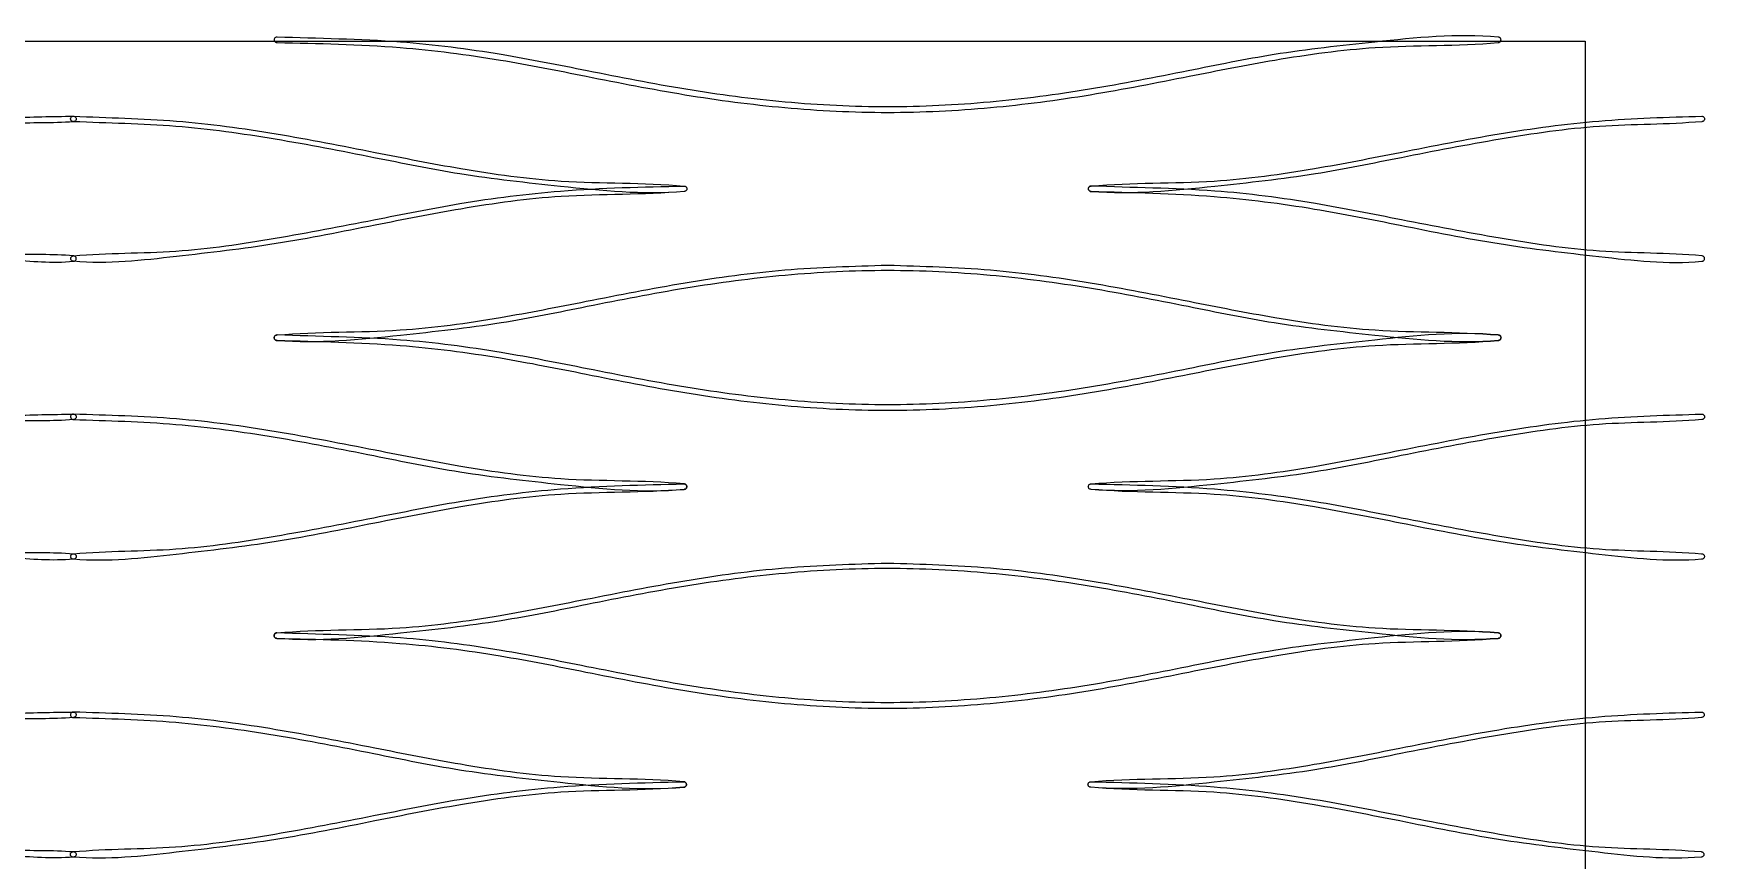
# Model space of a CAD drawing. Extents: x 63.6 to 147.6, y 158.4 to 204.5.
# Drawn here: x 126.11 to 147.65, y 193.85 to 204.51 of the extents above; entities that cross this region are included whole.
import ezdxf

# ---------------------------------------------------------------- set-up
doc = ezdxf.new("R2010")
doc.units = 0
doc.layers.add('Layer_1', color=7, linetype='CONTINUOUS')

msp = doc.modelspace()

# ---------------------------------------------------------------- linework, layer by layer
at = {"layer": 'Layer_1', "color": 7}
for points in [[(129.24175, 204.460533), (129.24175, 204.460533)], [(126.617987, 203.440785), (126.617987, 203.440785)], [(126.621825, 203.440785), (126.621825, 203.440785)], [(147.611011, 203.440785), (147.611011, 203.440785)], [(134.4932, 202.541202), (134.4932, 202.541202)], [(139.736347, 202.541202), (139.736347, 202.541202)], [(137.115863, 201.521454), (137.115863, 201.521454)], [(129.24175, 200.621317), (129.24175, 200.621317)], [(126.617987, 199.601569), (126.617987, 199.601569)], [(126.621825, 199.601569), (126.621825, 199.601569)], [(147.610457, 199.601569), (147.610457, 199.601569)], [(134.491535, 198.701986), (134.491535, 198.701986)], [(139.739105, 198.701986), (139.739105, 198.701986)], [(137.114226, 197.681688), (137.114226, 197.681688)], [(129.24065, 196.782104), (129.24065, 196.782104)], [(126.615785, 195.762356), (126.615785, 195.762356)], [(126.620188, 195.762356), (126.620188, 195.762356)], [(147.606049, 195.762356), (147.606049, 195.762356)], [(134.487669, 194.862773), (134.487669, 194.862773)], [(139.734694, 194.862773), (139.734694, 194.862773)]]:
    msp.add_lwpolyline(points, close=True, dxfattribs=at)
at = {"layer": 'Layer_1', "color": 1}
msp.add_lwpolyline([(64.286669, 204.408296), (146.107912, 204.408296), (146.107912, 158.365541), (64.286669, 158.365541), (64.286669, 204.408296)], close=True, dxfattribs=at)
at = {"layer": 'Layer_1', "color": 7}
for points, knots in [([(129.24175, 204.460533), (129.235579, 204.459263), (129.22342, 204.456761), (129.210607, 204.44208), (129.206491, 204.423481), (129.212369, 204.405362), (129.226529, 204.391976), (129.238873, 204.39065), (129.245137, 204.389977)], [0, 0, 0, 0, 0.018464, 0.036381, 0.054845, 0.073309, 0.091225, 0.109689, 0.109689, 0.109689, 0.109689]), ([(129.245137, 204.389977), (129.774611, 204.378704), (130.73855, 204.358182), (132.068414, 204.188261), (133.285603, 203.944376), (134.501574, 203.704426), (135.7985, 203.533846), (137.116011, 203.468392), (138.433665, 203.533916), (139.730927, 203.70421), (140.947292, 203.94514), (142.164214, 204.185446), (143.495374, 204.371773), (144.458816, 204.342803), (144.99975, 204.391084), (145.010737, 204.397536), (145.018919, 204.407081), (145.023264, 204.418952), (145.023264, 204.431558), (145.018919, 204.443429), (145.010737, 204.452974), (144.99975, 204.459425), (144.456822, 204.508015), (143.489703, 204.406377), (142.153936, 204.262832), (140.935347, 204.012845), (139.720592, 203.774884), (138.427933, 203.604221), (137.116056, 203.539045), (135.804412, 203.604314), (134.512271, 203.774439), (133.298024, 204.014494), (132.079013, 204.257546), (130.744626, 204.432002), (129.775687, 204.440139), (129.244009, 204.460576), (129.242879, 204.460576), (129.242127, 204.460547), (129.24175, 204.460533)], [0, 0, 0, 0, 1.587781, 2.890649, 4.014948, 5.311832, 6.608138, 7.935692, 9.263441, 10.560147, 11.857527, 12.981757, 14.284416, 15.871922, 15.884345, 15.896587, 15.909009, 15.921432, 15.933674, 15.946096, 15.958519, 15.970761, 15.983183, 17.576635, 18.884442, 20.011408, 21.305873, 22.59792, 23.919405, 25.240562, 26.531937, 27.825759, 28.952943, 30.261221, 31.855088, 31.856218, 31.857347, 31.858476, 31.858476, 31.858476, 31.858476]), ([(126.621825, 203.440785), (126.3485, 203.436973), (125.805222, 203.429397), (125.000702, 203.367987), (123.960373, 203.236668), (122.636879, 202.950802), (120.82486, 202.586692), (119.499391, 202.607889), (118.738599, 202.540095), (118.727612, 202.533643), (118.71943, 202.524098), (118.715085, 202.512226), (118.715085, 202.499621), (118.71943, 202.48775), (118.727612, 202.478205), (118.738599, 202.471753), (119.502247, 202.403521), (120.832293, 202.56428), (122.647969, 202.870283), (123.971093, 203.169696), (125.007725, 203.295365), (125.809555, 203.36827), (126.352059, 203.346027), (126.634269, 203.371337), (126.645255, 203.377788), (126.653438, 203.387333), (126.657783, 203.399205), (126.657783, 203.41181), (126.653438, 203.423681), (126.645255, 203.433226), (126.634268, 203.439679), (126.625993, 203.440414), (126.621825, 203.440785)], [0, 0, 0, 0, 0.819873, 1.629634, 2.419318, 3.963004, 5.693898, 7.936691, 7.949113, 7.961355, 7.973778, 7.9862, 7.998442, 8.010865, 8.023287, 8.035529, 8.047952, 10.299256, 12.035419, 13.576436, 14.362164, 15.168268, 15.984657, 15.99708, 16.009322, 16.021744, 16.034167, 16.046409, 16.058831, 16.071254, 16.083496, 16.095918, 16.095918, 16.095918, 16.095918]), ([(126.617987, 203.440785), (126.613885, 203.440133), (126.605741, 203.438839), (126.595278, 203.43174), (126.587762, 203.421782), (126.584152, 203.409766), (126.584852, 203.397276), (126.58978, 203.385739), (126.598362, 203.376682), (126.609551, 203.370796), (127.062357, 203.350045), (127.931858, 203.336267), (129.226413, 203.15417), (130.440364, 202.919471), (131.659135, 202.668482), (132.995229, 202.524958), (133.962661, 202.423151), (134.505729, 202.471753), (134.516715, 202.478205), (134.524898, 202.48775), (134.529243, 202.499621), (134.529243, 202.512226), (134.524898, 202.524098), (134.516715, 202.533643), (134.505729, 202.540095), (133.964705, 202.588383), (133.001112, 202.559446), (131.669744, 202.745469), (130.452866, 202.986585), (129.236571, 203.224487), (127.939808, 203.406227), (127.063673, 203.420968), (126.620622, 203.440844), (126.619303, 203.440844), (126.618426, 203.440805), (126.617987, 203.440785)], [0, 0, 0, 0, 0.012332, 0.024487, 0.036819, 0.049151, 0.061306, 0.073638, 0.08597, 0.098125, 0.110457, 1.43181, 2.723287, 4.01727, 5.144504, 6.452804, 8.04667, 8.059093, 8.071334, 8.083757, 8.09618, 8.108421, 8.120844, 8.133267, 8.145509, 8.157931, 9.745705, 11.048563, 12.172886, 13.469956, 14.766397, 16.094155, 16.095473, 16.09679, 16.098108, 16.098108, 16.098108, 16.098108]), ([(147.611011, 203.440785), (147.168357, 203.428087), (146.293429, 203.40299), (144.996365, 203.225346), (143.780147, 202.986413), (142.56337, 202.745532), (141.232194, 202.559419), (140.268735, 202.588379), (139.727762, 202.540095), (139.716775, 202.533643), (139.708593, 202.524098), (139.704248, 202.512226), (139.704248, 202.499621), (139.708593, 202.48775), (139.716775, 202.478205), (139.727762, 202.471753), (140.270778, 202.423155), (141.238071, 202.525003), (142.57399, 202.668333), (143.792597, 202.920018), (145.006726, 203.15188), (146.300604, 203.344825), (147.171858, 203.331019), (147.623454, 203.371336), (147.634441, 203.377788), (147.642623, 203.387333), (147.646968, 203.399205), (147.646968, 203.41181), (147.642623, 203.423681), (147.634441, 203.433226), (147.623454, 203.439679), (147.615179, 203.440414), (147.611011, 203.440785)], [0, 0, 0, 0, 1.327641, 2.624155, 3.921279, 5.045462, 6.348062, 7.935685, 7.948108, 7.960349, 7.972772, 7.985195, 7.997436, 8.009859, 8.022282, 8.034524, 8.046946, 9.640659, 10.948701, 12.075792, 13.369832, 14.661383, 15.982621, 15.995043, 16.007285, 16.019708, 16.032131, 16.044372, 16.056795, 16.069218, 16.081459, 16.093882, 16.093882, 16.093882, 16.093882]), ([(118.751127, 202.470646), (119.499818, 202.448596), (120.826319, 202.40953), (122.636639, 202.063741), (123.960637, 201.77663), (125.000596, 201.640596), (125.806108, 201.594736), (126.350995, 201.54612), (126.634382, 201.571621), (126.645368, 201.578071), (126.653551, 201.587616), (126.657896, 201.599488), (126.657896, 201.612093), (126.653551, 201.623964), (126.645368, 201.633509), (126.634382, 201.63996), (126.35217, 201.66527), (125.809658, 201.643196), (125.007817, 201.716187), (123.971251, 201.843119), (122.647625, 202.133926), (120.834376, 202.483329), (119.500425, 202.507591), (118.749811, 202.541261), (118.748492, 202.541261), (118.747615, 202.541221), (118.747176, 202.541202)], [0, 0, 0, 0, 2.242794, 3.973695, 5.517401, 6.307083, 7.116864, 7.93676, 7.949182, 7.961424, 7.973847, 7.98627, 7.998511, 8.010934, 8.023357, 8.035598, 8.048021, 8.864415, 9.670545, 10.456311, 11.997329, 13.733491, 15.984796, 15.986114, 15.987431, 15.988749, 15.988749, 15.988749, 15.988749]), ([(134.4932, 202.541202), (133.961693, 202.529811), (132.993912, 202.509071), (131.659279, 202.339025), (130.44021, 202.093183), (129.226126, 201.859484), (127.932241, 201.666701), (127.060979, 201.680277), (126.609382, 201.639961), (126.598395, 201.633509), (126.590212, 201.623964), (126.585867, 201.612093), (126.585867, 201.599488), (126.590212, 201.587616), (126.598395, 201.578071), (126.609382, 201.57162), (127.063125, 201.530937), (127.938153, 201.631765), (129.236807, 201.779719), (130.452689, 202.026255), (131.669663, 202.265581), (133.00099, 202.452509), (133.964613, 202.423463), (134.505644, 202.471753), (134.516631, 202.478205), (134.524813, 202.48775), (134.529158, 202.499621), (134.529158, 202.512226), (134.524813, 202.524098), (134.516631, 202.533642), (134.505644, 202.540096), (134.497368, 202.540831), (134.4932, 202.541202)], [0, 0, 0, 0, 1.593877, 2.902167, 4.029407, 5.323484, 6.615071, 7.936313, 7.948736, 7.960978, 7.9734, 7.985823, 7.998065, 8.010487, 8.02291, 8.035152, 8.047574, 9.375214, 10.671731, 11.96887, 13.093213, 14.396099, 15.983896, 15.996319, 16.008561, 16.020983, 16.033406, 16.045648, 16.05807, 16.070493, 16.082735, 16.095157, 16.095157, 16.095157, 16.095157]), ([(139.736347, 202.541202), (139.732246, 202.540554), (139.724101, 202.539269), (139.713632, 202.532183), (139.706106, 202.522234), (139.702483, 202.510225), (139.703167, 202.497736), (139.708081, 202.486195), (139.716649, 202.477128), (139.72783, 202.471228), (139.736066, 202.470841), (139.740214, 202.470646)], [0, 0, 0, 0, 0.01233, 0.024483, 0.036813, 0.049143, 0.061297, 0.073627, 0.085957, 0.09811, 0.11044, 0.11044, 0.11044, 0.11044]), ([(139.740214, 202.470646), (140.26964, 202.459395), (141.233453, 202.438913), (142.563114, 202.268386), (143.780279, 202.025413), (144.996017, 201.779957), (146.294692, 201.631694), (147.169715, 201.530937), (147.623463, 201.57162), (147.63445, 201.578071), (147.642632, 201.587616), (147.646977, 201.599488), (147.646977, 201.612093), (147.642632, 201.623964), (147.63445, 201.633509), (147.623463, 201.639961), (147.171862, 201.680278), (146.300599, 201.666723), (145.006712, 201.859407), (143.792698, 202.093442), (142.573698, 202.338084), (141.239568, 202.513599), (140.270547, 202.51792), (139.738926, 202.541258), (139.737636, 202.541258), (139.736777, 202.54122), (139.736347, 202.541202)], [0, 0, 0, 0, 1.587628, 2.890258, 4.014478, 5.311596, 6.608106, 7.935756, 7.948179, 7.960421, 7.972843, 7.985266, 7.997508, 8.009931, 8.022353, 8.034595, 8.047018, 9.36827, 10.659851, 11.953913, 13.081019, 14.389056, 15.982765, 15.984055, 15.985344, 15.986634, 15.986634, 15.986634, 15.986634]), ([(137.115863, 201.521454), (136.673293, 201.508728), (135.798505, 201.483573), (134.501635, 201.305639), (133.285481, 201.066463), (132.068541, 200.82564), (130.737189, 200.639542), (129.773618, 200.668495), (129.232637, 200.62021), (129.22165, 200.613758), (129.213468, 200.604214), (129.209123, 200.592342), (129.209123, 200.579737), (129.213468, 200.567865), (129.22165, 200.55832), (129.232637, 200.551869), (129.775609, 200.503275), (130.742869, 200.605001), (132.078817, 200.748768), (133.2974, 200.999011), (134.511969, 201.236926), (135.804248, 201.407641), (137.115974, 201.472769), (138.427731, 201.407653), (139.720199, 201.236917), (140.934852, 200.99903), (142.153478, 200.748765), (143.489428, 200.605001), (144.456691, 200.503274), (144.999668, 200.551869), (145.010655, 200.55832), (145.018837, 200.567865), (145.023182, 200.579737), (145.023182, 200.592342), (145.018837, 200.604214), (145.010655, 200.613758), (144.999668, 200.62021), (144.458734, 200.668491), (143.495293, 200.639536), (142.164119, 200.825644), (140.947224, 201.066509), (139.730894, 201.305639), (138.433656, 201.48358), (137.558593, 201.508729), (137.115863, 201.521454)], [0, 0, 0, 0, 1.327392, 2.623733, 3.920807, 5.045174, 6.348086, 7.935733, 7.948156, 7.960398, 7.97282, 7.985243, 7.997485, 8.009907, 8.02233, 8.034572, 8.046994, 9.640576, 10.948675, 12.075834, 13.369945, 14.661584, 15.982717, 17.304185, 18.595909, 19.890172, 21.017322, 22.32542, 23.919015, 23.931437, 23.943679, 23.956102, 23.968524, 23.980766, 23.993189, 24.005611, 24.017853, 24.030276, 25.617783, 26.92044, 28.044679, 29.342027, 30.638713, 31.966584, 31.966584, 31.966584, 31.966584]), ([(129.24175, 200.621317), (129.235579, 200.620047), (129.22342, 200.617545), (129.210607, 200.602864), (129.206491, 200.584266), (129.212369, 200.566147), (129.226529, 200.55276), (129.238873, 200.551434), (129.245137, 200.550762)], [0, 0, 0, 0, 0.018464, 0.036381, 0.054845, 0.073309, 0.091225, 0.109689, 0.109689, 0.109689, 0.109689]), ([(129.245137, 200.550762), (129.774541, 200.539493), (130.738361, 200.518978), (132.068063, 200.349149), (133.285108, 200.105112), (134.501021, 199.865219), (135.797945, 199.694625), (137.115495, 199.62918), (138.433168, 199.69469), (139.730422, 199.865002), (140.946804, 200.105919), (142.163833, 200.34633), (143.495193, 200.532569), (144.458768, 200.503584), (144.99975, 200.551868), (145.010737, 200.55832), (145.018919, 200.567865), (145.023264, 200.579737), (145.023264, 200.592342), (145.018919, 200.604213), (145.010737, 200.613759), (144.99975, 200.62021), (144.456773, 200.668804), (143.48951, 200.567071), (142.15356, 200.423305), (140.934892, 200.17302), (139.720089, 199.935252), (138.427419, 199.764874), (137.115538, 199.699894), (135.803872, 199.764972), (134.511715, 199.934808), (133.297499, 200.174626), (132.078663, 200.418022), (130.744455, 200.592705), (129.775619, 200.600926), (129.244009, 200.621361), (129.242879, 200.621361), (129.242127, 200.621332), (129.24175, 200.621317)], [0, 0, 0, 0, 1.587572, 2.890298, 4.014423, 5.311282, 6.607581, 7.935167, 9.263006, 10.559647, 11.856986, 12.981365, 14.284286, 15.871936, 15.884359, 15.896601, 15.909024, 15.921446, 15.933688, 15.946111, 15.958533, 15.970775, 15.983198, 17.576793, 18.884891, 20.012039, 21.306442, 22.59839, 23.919956, 25.241138, 26.532473, 27.826245, 28.95328, 30.261449, 31.855113, 31.856242, 31.857371, 31.858501, 31.858501, 31.858501, 31.858501]), ([(126.621825, 199.601569), (126.348519, 199.597758), (125.805279, 199.590184), (125.000759, 199.528768), (123.960396, 199.397451), (122.636803, 199.111685), (120.824801, 198.747508), (119.499349, 198.768669), (118.738599, 198.700879), (118.727612, 198.694427), (118.71943, 198.684882), (118.715085, 198.673011), (118.715085, 198.660406), (118.71943, 198.648534), (118.727612, 198.638989), (118.738599, 198.632537), (119.502153, 198.564314), (120.832024, 198.724984), (122.64752, 199.030781), (123.970676, 199.329884), (125.007413, 199.455718), (125.80942, 199.528938), (126.35203, 199.506809), (126.634269, 199.532122), (126.645255, 199.538572), (126.653438, 199.548117), (126.657783, 199.559989), (126.657783, 199.572594), (126.653438, 199.584466), (126.645255, 199.59401), (126.634268, 199.600463), (126.625993, 199.601199), (126.621825, 199.601569)], [0, 0, 0, 0, 0.819817, 1.629521, 2.419317, 3.963053, 5.694014, 7.936683, 7.949106, 7.961348, 7.97377, 7.986193, 7.998435, 8.010858, 8.02328, 8.035522, 8.047945, 10.298971, 12.034889, 13.575784, 14.361801, 15.168132, 15.984608, 15.997031, 16.009273, 16.021695, 16.034118, 16.04636, 16.058783, 16.071205, 16.083447, 16.09587, 16.09587, 16.09587, 16.09587]), ([(126.617987, 199.601569), (126.611816, 199.600299), (126.599656, 199.597797), (126.586843, 199.583116), (126.582728, 199.564518), (126.588606, 199.546399), (126.602766, 199.533012), (126.615109, 199.531687), (126.621373, 199.531014)], [0, 0, 0, 0, 0.018464, 0.036381, 0.054845, 0.073309, 0.091225, 0.109689, 0.109689, 0.109689, 0.109689]), ([(126.621373, 199.531014), (127.061894, 199.51841), (127.933045, 199.493484), (129.225328, 199.315545), (130.439716, 199.079476), (131.658111, 198.828908), (132.993903, 198.685619), (133.961096, 198.583944), (134.504063, 198.632538), (134.51505, 198.638989), (134.523232, 198.648534), (134.527578, 198.660406), (134.527578, 198.673011), (134.523232, 198.684882), (134.51505, 198.694427), (134.504063, 198.700879), (133.963138, 198.749159), (132.999756, 198.720226), (131.668753, 198.906264), (130.452132, 199.147334), (129.235973, 199.385704), (127.939134, 199.565749), (127.06324, 199.584585), (126.620245, 199.601613), (126.619115, 199.601613), (126.618363, 199.601584), (126.617987, 199.601569)], [0, 0, 0, 0, 1.321246, 2.612827, 3.906885, 5.033639, 6.341561, 7.93513, 7.947553, 7.959795, 7.972217, 7.98464, 7.996882, 8.009304, 8.021727, 8.033969, 8.046391, 9.633874, 10.936386, 12.060256, 13.357387, 14.653893, 15.98153, 15.982659, 15.983788, 15.984918, 15.984918, 15.984918, 15.984918]), ([(147.610457, 199.601569), (147.167737, 199.588881), (146.292696, 199.563802), (144.995437, 199.38622), (143.779099, 199.14719), (142.562209, 198.906329), (141.231036, 198.720212), (140.267595, 198.74916), (139.726661, 198.700879), (139.715674, 198.694427), (139.707492, 198.684882), (139.703147, 198.673011), (139.703147, 198.660406), (139.707492, 198.648534), (139.715674, 198.638989), (139.726661, 198.632538), (140.269588, 198.583948), (141.236711, 198.685689), (142.572459, 198.828724), (143.791117, 199.080219), (145.005433, 199.312334), (146.299673, 199.505519), (147.171187, 199.491794), (147.622901, 199.532121), (147.633888, 199.538572), (147.64207, 199.548117), (147.646415, 199.559989), (147.646415, 199.572594), (147.64207, 199.584466), (147.633888, 199.59401), (147.622901, 199.600463), (147.614625, 199.601199), (147.610457, 199.601569)], [0, 0, 0, 0, 1.327842, 2.624493, 3.921831, 5.046068, 6.348725, 7.936232, 7.948655, 7.960896, 7.973319, 7.985742, 7.997984, 8.010406, 8.022829, 8.035071, 8.047493, 9.64094, 10.948743, 12.075724, 13.370142, 14.662128, 15.983717, 15.996139, 16.008381, 16.020804, 16.033226, 16.045468, 16.057891, 16.070313, 16.082555, 16.094978, 16.094978, 16.094978, 16.094978]), ([(118.751042, 198.701986), (118.746874, 198.701615), (118.738599, 198.70088), (118.727612, 198.694427), (118.71943, 198.684882), (118.715085, 198.673011), (118.715085, 198.660406), (118.71943, 198.648534), (118.727612, 198.638989), (118.738599, 198.632537), (119.499352, 198.564747), (120.824839, 198.586104), (122.636768, 198.220748), (123.96048, 197.937134), (125.000566, 197.800968), (125.80607, 197.755449), (126.350909, 197.706907), (126.634269, 197.732405), (126.645255, 197.738855), (126.653438, 197.7484), (126.657783, 197.760272), (126.657783, 197.772877), (126.653438, 197.784749), (126.645255, 197.794294), (126.634269, 197.800744), (126.352032, 197.826056), (125.809426, 197.804001), (125.00742, 197.87709), (123.970687, 198.003713), (122.647239, 198.295581), (120.833404, 198.640083), (119.502477, 198.679648), (118.751042, 198.701986)], [0, 0, 0, 0, 0.012423, 0.024664, 0.037087, 0.04951, 0.061752, 0.074174, 0.086597, 0.098839, 0.111261, 2.353938, 4.084938, 5.628713, 6.4185, 7.228207, 8.048025, 8.060448, 8.072689, 8.085112, 8.097535, 8.109776, 8.122199, 8.134622, 8.146864, 8.159286, 8.975757, 9.782085, 10.568105, 12.10904, 13.844997, 16.09603, 16.09603, 16.09603, 16.09603]), ([(134.491535, 198.701986), (133.960147, 198.690591), (132.992616, 198.669844), (131.65836, 198.499733), (130.43941, 198.253921), (129.225273, 198.020221), (127.931204, 197.827462), (127.059888, 197.841063), (126.608281, 197.800745), (126.597294, 197.794293), (126.589112, 197.784749), (126.584767, 197.772877), (126.584767, 197.760272), (126.589112, 197.7484), (126.597294, 197.738855), (126.608281, 197.732405), (127.061986, 197.691725), (127.936932, 197.792517), (129.235589, 197.940463), (130.451436, 198.187022), (131.668386, 198.426298), (132.999516, 198.61327), (133.963021, 198.584254), (134.503979, 198.632537), (134.514966, 198.638989), (134.523148, 198.648534), (134.527493, 198.660406), (134.527493, 198.673011), (134.523148, 198.684882), (134.514966, 198.694427), (134.503979, 198.70088), (134.495703, 198.701615), (134.491535, 198.701986)], [0, 0, 0, 0, 1.593518, 2.901416, 4.02831, 5.322762, 6.614477, 7.93575, 7.948173, 7.960414, 7.972837, 7.98526, 7.997502, 8.009924, 8.022347, 8.034589, 8.047011, 9.374537, 10.67092, 11.968309, 13.092443, 14.395193, 15.98277, 15.995193, 16.007435, 16.019857, 16.03228, 16.044522, 16.056944, 16.069367, 16.081609, 16.094031, 16.094031, 16.094031, 16.094031]), ([(139.739105, 198.701986), (139.734937, 198.701615), (139.726661, 198.70088), (139.715674, 198.694427), (139.707492, 198.684882), (139.703147, 198.673011), (139.703147, 198.660406), (139.707492, 198.648534), (139.715674, 198.638989), (139.726661, 198.632537), (140.267549, 198.584261), (141.23088, 198.613285), (142.56182, 198.42626), (143.7785, 198.187085), (144.994119, 197.940413), (146.292597, 197.792519), (147.167529, 197.691724), (147.621247, 197.732405), (147.632234, 197.738855), (147.640416, 197.7484), (147.644761, 197.760272), (147.644761, 197.772877), (147.640416, 197.784749), (147.632234, 197.794293), (147.621247, 197.800745), (147.169675, 197.84106), (146.298507, 197.827461), (145.004796, 198.020175), (143.790978, 198.254013), (142.572206, 198.499703), (141.237961, 198.669853), (140.270472, 198.690594), (139.739105, 198.701986)], [0, 0, 0, 0, 0.012423, 0.024664, 0.037087, 0.04951, 0.061752, 0.074174, 0.086597, 0.098839, 0.111261, 1.698631, 3.001057, 4.125183, 5.422053, 6.718355, 8.045921, 8.058343, 8.070585, 8.083008, 8.09543, 8.107672, 8.120095, 8.132517, 8.144759, 8.157182, 9.478351, 10.769726, 12.063535, 13.190544, 14.498379, 16.091832, 16.091832, 16.091832, 16.091832]), ([(137.114226, 197.681688), (136.671661, 197.668996), (135.796891, 197.643911), (134.500001, 197.466311), (133.283871, 197.227289), (132.067072, 196.986427), (130.735898, 196.800325), (129.772465, 196.829278), (129.231536, 196.780997), (129.22055, 196.774546), (129.212367, 196.765001), (129.208022, 196.753129), (129.208022, 196.740524), (129.212367, 196.728652), (129.22055, 196.719107), (129.231536, 196.712656), (129.774462, 196.664066), (130.741587, 196.765777), (132.077348, 196.909553), (133.295779, 197.159845), (134.510323, 197.397589), (135.802631, 197.567996), (137.114352, 197.632936), (138.426117, 197.568029), (139.718616, 197.397693), (140.933116, 197.159859), (142.151507, 196.909519), (143.487282, 196.765788), (144.454493, 196.664062), (144.997464, 196.712656), (145.008451, 196.719107), (145.016633, 196.728652), (145.020978, 196.740524), (145.020978, 196.753129), (145.016633, 196.765001), (145.008451, 196.774546), (144.997464, 196.780997), (144.456487, 196.829282), (143.492964, 196.800332), (142.161779, 196.986387), (140.945021, 197.227307), (139.728934, 197.466413), (138.43185, 197.643945), (137.556913, 197.669007), (137.114226, 197.681688)], [0, 0, 0, 0, 1.327379, 2.62368, 3.92074, 5.044989, 6.347644, 7.935134, 7.947557, 7.959798, 7.972221, 7.984644, 7.996886, 8.009308, 8.021731, 8.033973, 8.046395, 9.639837, 10.947672, 12.074676, 13.368792, 14.660397, 15.981519, 17.303016, 18.594754, 19.888897, 21.01566, 22.323619, 23.917198, 23.92962, 23.941862, 23.954285, 23.966707, 23.978949, 23.991372, 24.003794, 24.016036, 24.028459, 25.616094, 26.918877, 28.042868, 29.339966, 30.636406, 31.964148, 31.964148, 31.964148, 31.964148]), ([(129.24065, 196.782104), (129.236545, 196.781486), (129.228394, 196.780257), (129.21788, 196.773244), (129.210287, 196.76335), (129.206584, 196.751369), (129.207183, 196.73888), (129.212017, 196.727308), (129.220522, 196.718187), (129.23166, 196.712214), (129.239891, 196.711771), (129.244036, 196.711549)], [0, 0, 0, 0, 0.012327, 0.024477, 0.036803, 0.04913, 0.06128, 0.073606, 0.085933, 0.098083, 0.110409, 0.110409, 0.110409, 0.110409]), ([(129.244036, 196.711549), (129.773364, 196.700284), (130.736953, 196.679778), (132.066287, 196.509929), (133.282974, 196.265877), (134.498651, 196.02598), (135.795354, 195.855009), (137.112746, 195.789349), (138.430306, 195.855053), (139.727541, 196.025682), (140.944059, 196.266747), (142.161325, 196.50709), (143.492864, 196.693355), (144.456533, 196.664368), (144.997543, 196.712656), (145.00853, 196.719108), (145.016712, 196.728652), (145.021057, 196.740524), (145.021057, 196.753129), (145.016712, 196.765001), (145.00853, 196.774546), (144.997543, 196.780997), (144.454539, 196.829594), (143.487179, 196.727852), (142.151051, 196.584069), (140.932148, 196.333845), (139.717213, 196.09593), (138.424564, 195.925235), (137.112794, 195.860063), (135.801278, 195.925355), (134.509334, 196.095568), (133.295349, 196.335382), (132.076875, 196.578807), (130.743043, 196.753505), (129.774442, 196.761716), (129.242908, 196.782148), (129.241778, 196.782148), (129.241026, 196.782119), (129.24065, 196.782104)], [0, 0, 0, 0, 1.587344, 2.8896, 4.013332, 5.310007, 6.606205, 7.933578, 9.261254, 10.557932, 11.85547, 12.980107, 14.283231, 15.870964, 15.883386, 15.895628, 15.908051, 15.920473, 15.932715, 15.945138, 15.95756, 15.969802, 15.982225, 17.575902, 18.884205, 20.011613, 21.306206, 22.598184, 23.9196, 25.24057, 26.531811, 27.825418, 28.952041, 30.259733, 31.853168, 31.854297, 31.855426, 31.856556, 31.856556, 31.856556, 31.856556]), ([(126.620188, 195.762356), (126.346945, 195.758537), (125.803812, 195.750944), (124.999481, 195.689456), (123.959208, 195.558284), (122.635728, 195.272274), (120.82369, 194.908271), (119.498248, 194.929456), (118.737498, 194.861667), (118.726511, 194.855214), (118.718329, 194.84567), (118.713984, 194.833798), (118.713984, 194.821193), (118.718329, 194.809321), (118.726511, 194.799776), (118.737498, 194.793325), (119.501052, 194.725101), (120.830913, 194.885747), (122.646445, 195.19137), (123.969488, 195.490717), (125.006134, 195.616408), (125.807953, 195.689692), (126.350456, 195.667602), (126.632632, 195.692909), (126.643619, 195.699359), (126.651801, 195.708905), (126.656146, 195.720776), (126.656146, 195.733381), (126.651801, 195.745253), (126.643619, 195.754797), (126.632632, 195.761251), (126.624356, 195.761986), (126.620188, 195.762356)], [0, 0, 0, 0, 0.819629, 1.629197, 2.418778, 3.962536, 5.693487, 7.936153, 7.948576, 7.960817, 7.97324, 7.985663, 7.997905, 8.010327, 8.02275, 8.034992, 8.047414, 10.298437, 12.034345, 13.575263, 14.361064, 15.16726, 15.983548, 15.99597, 16.008212, 16.020635, 16.033057, 16.045299, 16.057722, 16.070144, 16.082386, 16.094809, 16.094809, 16.094809, 16.094809]), ([(126.615785, 195.762356), (126.609614, 195.761087), (126.597455, 195.758585), (126.584642, 195.743904), (126.580526, 195.725305), (126.586405, 195.707186), (126.600565, 195.6938), (126.612908, 195.692474), (126.619172, 195.691801)], [0, 0, 0, 0, 0.018464, 0.036381, 0.054845, 0.073309, 0.091225, 0.109689, 0.109689, 0.109689, 0.109689]), ([(126.619172, 195.691801), (127.059642, 195.679195), (127.930715, 195.654265), (129.222822, 195.476342), (130.437042, 195.240267), (131.655103, 194.989634), (132.990525, 194.84636), (133.957387, 194.744745), (134.500197, 194.793325), (134.511184, 194.799776), (134.519366, 194.809321), (134.523711, 194.821193), (134.523711, 194.833798), (134.519366, 194.845669), (134.511184, 194.855214), (134.500197, 194.861666), (133.95938, 194.909936), (132.996192, 194.88099), (131.665369, 195.066985), (130.448988, 195.308095), (129.233097, 195.546496), (127.936623, 195.726534), (127.060942, 195.745376), (126.618044, 195.7624), (126.616914, 195.7624), (126.616162, 195.762371), (126.615785, 195.762356)], [0, 0, 0, 0, 1.321095, 2.612594, 3.906355, 5.032993, 6.340385, 7.933484, 7.945907, 7.958149, 7.970571, 7.982994, 7.995236, 8.007658, 8.020081, 8.032323, 8.044745, 9.631905, 10.934156, 12.058054, 13.354731, 14.650892, 15.978238, 15.979367, 15.980496, 15.981626, 15.981626, 15.981626, 15.981626]), ([(147.606049, 195.762356), (147.163366, 195.749666), (146.288342, 195.724582), (144.991084, 195.546995), (143.774677, 195.308004), (142.557751, 195.06702), (141.226562, 194.880988), (140.263145, 194.909943), (139.72225, 194.861666), (139.711263, 194.855214), (139.703081, 194.845669), (139.698736, 194.833798), (139.698736, 194.821193), (139.703081, 194.809321), (139.711263, 194.799776), (139.72225, 194.793325), (140.265184, 194.744734), (141.232414, 194.84648), (142.568364, 194.989406), (143.787154, 195.240996), (145.001446, 195.4731), (146.2955, 195.666301), (147.166864, 195.652588), (147.618493, 195.692908), (147.62948, 195.69936), (147.637662, 195.708904), (147.642007, 195.720776), (147.642007, 195.733381), (147.637662, 195.745253), (147.62948, 195.754797), (147.618493, 195.761251), (147.610217, 195.761986), (147.606049, 195.762356)], [0, 0, 0, 0, 1.327732, 2.624444, 3.921829, 5.046139, 6.348848, 7.936239, 7.948661, 7.960903, 7.973326, 7.985748, 7.99799, 8.010413, 8.022835, 8.035077, 8.0475, 9.640968, 10.949082, 12.076284, 13.370609, 14.662393, 15.98373, 15.996153, 16.008394, 16.020817, 16.03324, 16.045481, 16.057904, 16.070327, 16.082569, 16.094991, 16.094991, 16.094991, 16.094991]), ([(118.749942, 194.862773), (118.745774, 194.862403), (118.737498, 194.861667), (118.726511, 194.855214), (118.718329, 194.84567), (118.713984, 194.833798), (118.713984, 194.821193), (118.718329, 194.809321), (118.726511, 194.799776), (118.737498, 194.793324), (119.49825, 194.725534), (120.823733, 194.74691), (122.635679, 194.381627), (123.959308, 194.097941), (124.99928, 193.961749), (125.804605, 193.916234), (126.349335, 193.867697), (126.632632, 193.89319), (126.643619, 193.899639), (126.651801, 193.909185), (126.656146, 193.921056), (126.656146, 193.933661), (126.651801, 193.945533), (126.643619, 193.955078), (126.632632, 193.961529), (126.350457, 193.986836), (125.807965, 193.964671), (125.006127, 194.037435), (123.969483, 194.163893), (122.646146, 194.456065), (120.832324, 194.800804), (119.501379, 194.840411), (118.749942, 194.862773)], [0, 0, 0, 0, 0.012423, 0.024664, 0.037087, 0.04951, 0.061752, 0.074174, 0.086597, 0.098839, 0.111261, 2.353936, 4.08493, 5.628718, 6.418299, 7.227867, 8.047496, 8.059919, 8.07216, 8.084583, 8.097006, 8.109248, 8.12167, 8.134093, 8.146335, 8.158757, 8.975042, 9.781217, 10.567001, 12.107976, 13.843972, 16.095012, 16.095012, 16.095012, 16.095012]), ([(134.487669, 194.862773), (133.956342, 194.851373), (132.988873, 194.830616), (131.654648, 194.660394), (130.435706, 194.414814), (129.221688, 194.180876), (127.927775, 193.988235), (127.056537, 194.001843), (126.604979, 193.96153), (126.593992, 193.955078), (126.58581, 193.945533), (126.581465, 193.933661), (126.581465, 193.921056), (126.58581, 193.909185), (126.593992, 193.89964), (126.604979, 193.893189), (127.058635, 193.852514), (127.933501, 193.953287), (129.231992, 194.101116), (130.447719, 194.347922), (131.664669, 194.586955), (132.995776, 194.77404), (133.95922, 194.745047), (134.500112, 194.793324), (134.511099, 194.799776), (134.519281, 194.809321), (134.523626, 194.821193), (134.523626, 194.833798), (134.519281, 194.84567), (134.511099, 194.855214), (134.500112, 194.861667), (134.491837, 194.862403), (134.487669, 194.862773)], [0, 0, 0, 0, 1.59333, 2.901225, 4.028273, 5.322427, 6.614062, 7.935189, 7.947612, 7.959853, 7.972276, 7.984699, 7.99694, 8.009363, 8.021786, 8.034028, 8.04645, 9.373828, 10.670125, 11.967196, 13.091516, 14.394264, 15.981648, 15.994071, 16.006312, 16.018735, 16.031158, 16.043399, 16.055822, 16.068245, 16.080486, 16.092909, 16.092909, 16.092909, 16.092909]), ([(139.734694, 194.862773), (139.730526, 194.862403), (139.72225, 194.861667), (139.711263, 194.855214), (139.703081, 194.84567), (139.698736, 194.833798), (139.698736, 194.821193), (139.703081, 194.809321), (139.711263, 194.799776), (139.72225, 194.793324), (140.263065, 194.745054), (141.226232, 194.77405), (142.556798, 194.58699), (143.773042, 194.347891), (144.988166, 194.101094), (146.286294, 193.953271), (147.161013, 193.852517), (147.614635, 193.893189), (147.625622, 193.89964), (147.633804, 193.909185), (147.638149, 193.921056), (147.638149, 193.933661), (147.633804, 193.945533), (147.625622, 193.955078), (147.614635, 193.96153), (147.163157, 194.001836), (146.2922, 193.988224), (144.998839, 194.180854), (143.785519, 194.41482), (142.567186, 194.66043), (141.233314, 194.830623), (140.26599, 194.851375), (139.734694, 194.862773)], [0, 0, 0, 0, 0.012423, 0.024664, 0.037087, 0.04951, 0.061752, 0.074174, 0.086597, 0.098839, 0.111261, 1.698415, 3.000558, 4.124089, 5.420512, 6.716466, 8.043743, 8.056166, 8.068408, 8.08083, 8.093253, 8.105495, 8.117917, 8.13034, 8.142582, 8.155004, 9.47589, 10.766918, 12.060275, 13.186686, 14.494238, 16.087477, 16.087477, 16.087477, 16.087477])]:
    msp.add_open_spline(points, degree=3, knots=knots, dxfattribs=at)

doc.saveas('drawing.dxf')
